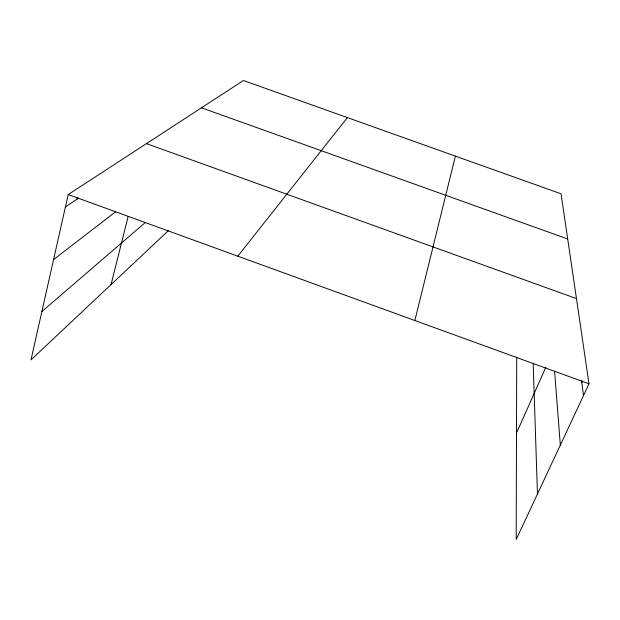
<?xml version="1.0" encoding="UTF-8"?>
<svg xmlns="http://www.w3.org/2000/svg" width="620" height="620" viewBox="0 0 620 620"><rect width="100%" height="100%" fill="white"/><g stroke="black" fill="none" stroke-linecap="round" stroke-linejoin="round"><path stroke-width="0.93" d="M516.731 357.089L516.189 539.493L589 383.796L561.054 193.797L243.42 80.507L68.208 194.548L31 359.871L168.5 230.547M76.957 199.198L77.384 197.331M414.865 320.517L455.398 156.108M111.05 284.588L128.162 216.427M516.507 433.07L545.879 367.195M581.816 382.679L582.575 381.044M237.809 256.176L347.401 117.591M41.881 311.527L144.879 222.898M53.568 259.594L115.483 211.893M65.402 206.987L78.523 198.137M201.5 107.795L567.703 238.987M146.444 143.631L576.468 298.592M68.208 194.548L589 383.796M581.568 380.804L583.513 395.521M554.606 371.465L560.325 445.106M533.208 364.017L537.455 494.008"/></g></svg>
